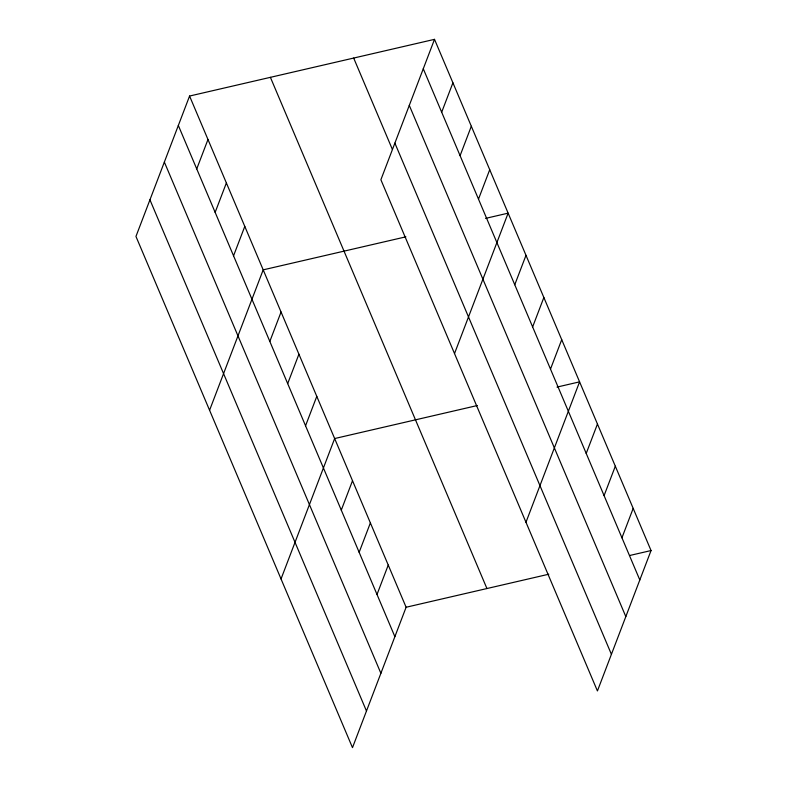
<?xml version="1.0" encoding="UTF-8"?>
<svg xmlns="http://www.w3.org/2000/svg" width="787" height="787" viewBox="0 0 787 787"><rect width="100%" height="100%" fill="white"/><g stroke="black" fill="none" stroke-linecap="round" stroke-linejoin="round"><path stroke-width="1.18" d="M189.569 96.044L135.954 236.444L352.487 747.65L406.112 607.249L189.569 96.044L434.513 39.35L651.046 550.556L597.431 690.956L380.888 179.751L434.513 39.35M196.74 168.91L207.975 139.496M215.146 212.362L226.381 182.948M233.552 255.814L244.787 226.4M209.578 410.253L263.192 269.852L405.885 236.828M269.823 341.44L281.057 312.026M287.688 383.613L298.922 354.199M305.553 425.787L316.787 396.373M441.684 112.216L452.918 82.802M281.038 578.957L334.652 438.546L477.345 405.521M460.09 155.669L471.315 126.254M341.283 510.133L352.517 480.719M478.496 199.121L489.721 169.707M359.147 552.307L370.382 522.893M454.512 353.57L508.127 213.159L485.549 218.383M377.012 594.48L388.247 565.066M514.767 284.746L525.991 255.332M532.632 326.92L543.856 297.506M550.497 369.093L561.721 339.679M525.972 522.263L579.586 381.852L556.999 387.086M586.217 453.44L597.451 424.026M604.082 495.613L615.316 466.209M621.946 537.796L633.181 508.382M406.112 607.249L548.805 574.215M629.649 555.504L651.046 550.556M423.278 68.764L639.811 579.97M409.289 105.389L625.822 616.595M394.877 143.126L611.42 654.331M353.678 58.061L392.379 149.422M270.403 77.333L486.937 588.538M178.334 125.458L394.877 636.653M164.355 162.083L380.888 673.288M149.943 199.819L366.476 711.025"/></g></svg>
